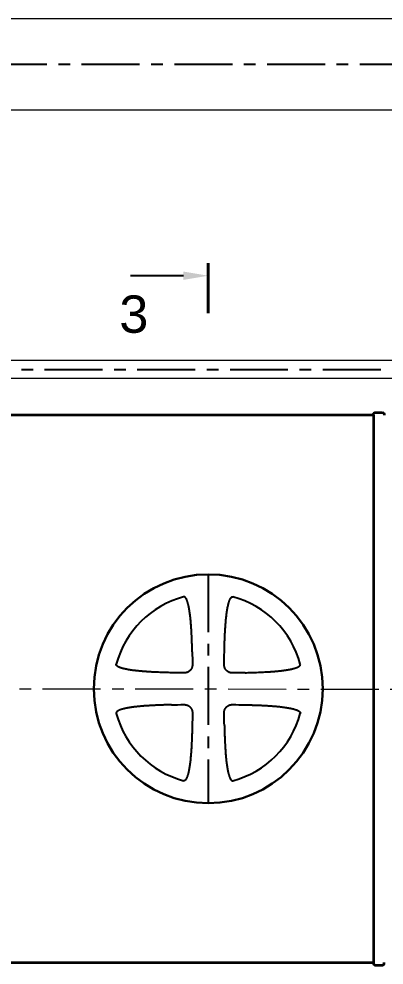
# Model space of a CAD drawing. Header units: millimetres. Extents: x 313506 to 417817, y -39276 to 9875.
# Drawn here: x 334868 to 336869, y -34425 to -29237 of the extents above; entities that cross this region are included whole.
import ezdxf

# ---------------------------------------------------------------- set-up
doc = ezdxf.new("R2010")
doc.units = ezdxf.units.MM
doc.linetypes.add('осевая', pattern=[50.8, 31.75, -6.35, 6.35, -6.35])
doc.layers.add('Системный слой', color=7, linetype='Continuous')

msp = doc.modelspace()

# ---------------------------------------------------------------- linework, layer by layer
at = {"lineweight": 20}
for p, q in [((344466.3, -29236.7), (317848, -29236.7)), ((344466.3, -29736.7), (317848, -29736.7)), ((340591.7, -31109.1), (321297.2, -31109.1)), ((340591.7, -31209.1), (321297.4, -31209.1))]:
    msp.add_line(p, q, dxfattribs=at)
at = {"color": 1, "linetype": 'осевая', "lineweight": 25, "ltscale": 10}
for p, q in [((345689.5, -29486.7), (316861.9, -29486.7)), ((321292.9, -31159.1), (340591.7, -31159.1)), ((335905.7, -32282.7), (335905.7, -33537.4))]:
    msp.add_line(p, q, dxfattribs=at)
at = {"color": 1, "lineweight": 40}
msp.add_line((335905.6, -30576.7), (335905.6, -30849.7), dxfattribs=at)
at = {"color": 1, "linetype": 'осевая', "lineweight": 15, "ltscale": 10}
msp.add_line((319758, -32909), (339268.1, -32911.8), dxfattribs=at)
at = {"color": 1, "linetype": 'ByBlock', "lineweight": -2}
msp.add_lwpolyline([(335769.1, -30645), (335479.6, -30645)], dxfattribs=at)
at = {"lineweight": 35}
for points in [[(336810.1, -31410.4), (329721, -31410.4)], [(336810.1, -31410.4), (336810.1, -34410.4)], [(329721, -34410.4), (336810.1, -34410.4)]]:
    msp.add_lwpolyline(points, dxfattribs=at)
for points in [[(336810.1, -31410.4), (336810.1, -31405.4, -0.414214), (336820.1, -31395.4), (336860.1, -31395.4)], [(336860.1, -31395.4, -0.414214), (336870.1, -31405.4), (336870.1, -31410.4)], [(336810.1, -34410.4), (336810.1, -34415.4, 0.414214), (336820.1, -34425.4), (336860.1, -34425.4)], [(336860.1, -34425.4, 0.414214), (336870.1, -34415.4), (336870.1, -34410.4)]]:
    msp.add_lwpolyline(points, format="xyb", dxfattribs=at)
at = {"color": 1, "lineweight": 25}
msp.add_solid([(335769.1, -30622.2), (335905.6, -30645), (335769.1, -30667.7)], dxfattribs=at)
at = {"layer": 'Системный слой', "color": 7, "lineweight": 30}
msp.add_circle((335905.7, -32910.1), 627.4, dxfattribs=at)
at = {"layer": 'Системный слой', "color": 7, "lineweight": 25}
for start, end in [(104.9943, 165.0057), (14.9943, 75.0057), (194.9943, 255.0057), (284.9943, 345.0057)]:
    msp.add_arc((335905.7, -32910.1), 521.8, start, end, dxfattribs=at)
at = {"layer": 'Системный слой', "color": 7, "lineweight": 25, "extrusion": (0, 0, -1)}
for centre, major_axis, start_param, end_param in [((334729.9, -32910.1), (0, -3187), -1.634239, -1.612784), ((337081.6, -32910.1), (0, 3187), -1.528808, -1.507354), ((335905.7, -31734.2), (-3187, 0), -1.528808, -1.507354), ((335905.7, -31734.2), (-3187, 0), -1.634239, -1.612784), ((335905.7, -34085.9), (3187, 0), -1.634239, -1.612784), ((335905.7, -34085.9), (3187, 0), -1.528808, -1.507354), ((334729.9, -32910.1), (0, -3187), -1.528808, -1.507354), ((337081.6, -32910.1), (0, 3187), -1.634239, -1.612784)]:
    msp.add_ellipse(centre, major_axis=major_axis, ratio=0.34202, start_param=start_param, end_param=end_param, dxfattribs=at)
at = {"layer": 'Системный слой', "color": 7, "lineweight": 25}
for points, knots in [([(335817.7, -32708), (335817.6, -32702.6), (335817.3, -32691.7), (335816.9, -32675.1), (335816.4, -32661), (335816, -32649.4), (335815.7, -32640.5), (335815.3, -32630.3), (335814.8, -32619), (335814.2, -32606.4), (335813.6, -32594.8), (335812.9, -32584), (335812.3, -32574.3), (335811.6, -32564.6), (335810.9, -32554.9), (335810.1, -32545.3), (335809.2, -32535.8), (335808.3, -32526.5), (335807.4, -32517.5), (335806.4, -32508.7), (335805.3, -32500.1), (335804.2, -32491.8), (335803, -32483.8), (335801.8, -32476.1), (335800.5, -32468.9), (335799.2, -32462), (335797.9, -32455.8), (335796.5, -32449.9), (335795.2, -32444.6), (335793.9, -32439.8), (335792.6, -32435.3), (335791.3, -32431.3), (335790, -32427.7), (335788.8, -32424.6), (335787.7, -32421.9), (335786.6, -32419.5), (335785.6, -32417.6), (335784.7, -32415.9), (335783.8, -32414.5), (335783, -32413.2), (335782.2, -32412.1), (335781.6, -32411.2), (335780.9, -32410.5), (335780.4, -32409.9), (335779.9, -32409.4), (335779.5, -32408.9), (335779.1, -32408.5), (335778.7, -32408.2), (335778.3, -32407.9), (335778, -32407.6), (335777.6, -32407.4), (335777.3, -32407.2), (335776.9, -32407), (335776.5, -32406.7), (335776, -32406.5), (335775.5, -32406.3), (335774.9, -32406.1), (335774.2, -32405.9), (335773.4, -32405.7), (335772.6, -32405.7), (335771.8, -32405.8), (335771.2, -32405.9), (335770.8, -32406), (335770.7, -32406)], [0, 0, 0, 0, 3.294372, 6.658592, 10.121593, 11.902894, 13.727108, 15.565806, 18.089199, 20.650882, 23.250738, 25.227925, 27.214477, 29.207845, 31.198516, 33.161939, 35.100749, 36.992852, 38.86301, 40.668913, 42.43271, 44.134312, 45.815956, 47.40632, 48.925529, 50.321905, 51.666806, 52.875385, 53.998684, 55.003566, 55.973887, 56.834853, 57.620252, 58.285215, 58.906539, 59.421027, 59.873097, 60.246259, 60.602155, 60.908041, 61.180307, 61.401463, 61.604048, 61.767517, 61.910185, 62.028901, 62.14479, 62.250718, 62.349589, 62.437156, 62.520317, 62.600986, 62.683377, 62.794474, 62.904935, 63.013803, 63.122506, 63.271682, 63.45784, 63.633238, 63.754366, 63.934896, 64, 64, 64, 64]), ([(335993.7, -32708), (335993.9, -32702.6), (335994.1, -32691.7), (335994.6, -32675), (335995, -32660.9), (335995.4, -32649.3), (335995.7, -32640.3), (335996.1, -32631.2), (335996.5, -32622), (335997, -32612.5), (335997.4, -32603), (335998, -32593.3), (335998.6, -32583.6), (335999.2, -32573.9), (335999.9, -32564.1), (336000.6, -32554.3), (336001.4, -32544.7), (336002.3, -32535.2), (336003.2, -32526), (336004.1, -32516.9), (336005.1, -32508.1), (336006.2, -32499.5), (336007.3, -32491.2), (336008.5, -32483.2), (336009.8, -32475.5), (336011.1, -32468.3), (336012.4, -32461.5), (336013.7, -32455.2), (336015, -32449.4), (336016.3, -32444.1), (336017.7, -32439.3), (336019, -32434.9), (336020.3, -32430.9), (336021.5, -32427.4), (336022.7, -32424.3), (336023.9, -32421.6), (336024.9, -32419.3), (336025.9, -32417.4), (336026.8, -32415.8), (336027.7, -32414.4), (336028.5, -32413.1), (336029.2, -32412.1), (336029.9, -32411.2), (336030.5, -32410.5), (336031.1, -32409.9), (336031.5, -32409.4), (336032, -32408.9), (336032.4, -32408.5), (336032.8, -32408.2), (336033.1, -32407.9), (336033.5, -32407.6), (336033.8, -32407.4), (336034.2, -32407.2), (336034.5, -32407), (336035, -32406.7), (336035.5, -32406.5), (336036, -32406.3), (336036.5, -32406.1), (336037.2, -32405.9), (336038.1, -32405.7), (336038.8, -32405.7), (336039.6, -32405.8), (336040.2, -32405.9), (336040.6, -32406), (336040.7, -32406)], [0, 0, 0, 0, 3.346522, 6.766848, 10.291529, 12.10647, 13.966728, 15.842272, 17.760329, 19.705723, 21.690551, 23.687495, 25.705597, 27.732688, 29.765616, 31.795276, 33.795524, 35.769581, 37.694349, 39.596139, 41.431301, 43.222957, 44.950628, 46.657893, 48.27186, 49.813093, 51.228677, 52.591625, 53.814671, 54.950111, 55.963708, 56.941681, 57.807329, 58.595452, 59.260387, 59.880783, 60.393124, 60.842571, 61.213062, 61.566815, 61.871519, 62.143339, 62.364996, 62.568381, 62.733225, 62.877534, 62.998106, 63.115804, 63.223386, 63.323799, 63.412733, 63.497193, 63.579124, 63.662803, 63.775637, 63.887825, 63.998395, 64.108796, 64.260302, 64.449369, 64.627508, 64.750528, 64.933879, 65, 65, 65, 65]), ([(335703.7, -32822), (335698.5, -32821.9), (335688.2, -32821.7), (335675.1, -32821.3), (335662.8, -32821), (335649.6, -32820.5), (335632.5, -32819.9), (335614.2, -32819.1), (335598.3, -32818.3), (335585.5, -32817.6), (335574.9, -32817), (335564.9, -32816.3), (335555.2, -32815.6), (335545.7, -32814.8), (335536.2, -32814), (335526.9, -32813.1), (335517.8, -32812.2), (335508.8, -32811.2), (335500.1, -32810.2), (335491.7, -32809.1), (335483.4, -32807.9), (335475.5, -32806.7), (335468.1, -32805.5), (335461, -32804.2), (335454.5, -32802.9), (335448.4, -32801.5), (335442.9, -32800.2), (335437.8, -32798.9), (335433.1, -32797.6), (335428.8, -32796.2), (335425, -32795), (335421.6, -32793.7), (335418.7, -32792.5), (335416.2, -32791.4), (335414.1, -32790.4), (335412.3, -32789.4), (335410.7, -32788.5), (335409.3, -32787.7), (335408.2, -32786.9), (335407.2, -32786.2), (335406.4, -32785.5), (335405.8, -32785), (335405.2, -32784.5), (335404.8, -32784), (335404.4, -32783.6), (335404, -32783.2), (335403.7, -32782.8), (335403.4, -32782.4), (335403.1, -32782), (335402.9, -32781.7), (335402.6, -32781.3), (335402.4, -32780.8), (335402.1, -32780.3), (335401.9, -32779.8), (335401.7, -32779.2), (335401.5, -32778.5), (335401.4, -32777.7), (335401.4, -32776.9), (335401.4, -32776.2), (335401.5, -32775.6), (335401.6, -32775.2), (335401.7, -32775)], [0, 0, 0, 0, 3.02765, 6.130095, 7.711356, 10.295721, 13.929306, 17.852185, 21.075848, 23.356556, 25.454567, 27.369743, 29.28457, 31.181263, 33.060102, 34.903414, 36.729231, 38.501691, 40.238572, 41.921872, 43.587415, 45.168284, 46.682445, 48.08064, 49.429669, 50.648002, 51.78422, 52.805921, 53.793743, 54.673452, 55.478237, 56.163293, 56.80467, 57.338103, 57.808296, 58.197357, 58.567882, 58.885925, 59.167818, 59.395948, 59.604956, 59.772794, 59.91893, 60.040332, 60.158922, 60.267663, 60.369344, 60.459616, 60.545402, 60.628157, 60.712316, 60.824376, 60.935003, 61.043224, 61.149462, 61.294441, 61.474783, 61.6447, 61.762042, 61.936931, 62, 62, 62, 62]), ([(335818.9, -32776.3), (335818.9, -32777.1), (335818.9, -32778.8), (335818.8, -32781.3), (335818.5, -32783.8), (335818.1, -32786.3), (335817.6, -32788.8), (335816.9, -32791.2), (335816.2, -32793.6), (335815.2, -32796), (335814.2, -32798.3), (335813.1, -32800.4), (335811.9, -32802.5), (335810.6, -32804.5), (335809.2, -32806.3), (335807.7, -32808.1), (335806.2, -32809.7), (335804.7, -32811.2), (335803.2, -32812.5), (335801.6, -32813.8), (335799.9, -32815.1), (335798.1, -32816.2), (335796.5, -32817.2), (335794.7, -32818.2), (335792.5, -32819.2), (335790, -32820.2), (335787.5, -32821.1), (335785.3, -32821.7), (335783, -32822.3), (335780.4, -32822.7), (335777.5, -32823.1), (335774.6, -32823.3), (335772.8, -32823.3), (335771.9, -32823.3)], [0, 0, 0, 0, 1.160827, 2.293622, 3.43563, 4.588756, 5.746246, 6.905348, 8.060469, 9.206891, 10.341224, 11.457239, 12.554235, 13.633163, 14.697615, 15.730559, 16.730575, 17.684561, 18.604883, 19.490061, 20.578623, 21.459916, 22.381037, 23.113319, 24.320591, 25.627437, 26.832376, 28.012841, 28.720001, 30.061886, 31.592299, 32.799071, 34, 34, 34, 34]), ([(336039.5, -32823.3), (336038.7, -32823.3), (336037, -32823.3), (336034.5, -32823.1), (336032, -32822.9), (336029.5, -32822.5), (336027, -32821.9), (336024.5, -32821.3), (336022.1, -32820.5), (336019.8, -32819.6), (336017.5, -32818.6), (336015.4, -32817.4), (336013.3, -32816.2), (336011.3, -32814.9), (336009.4, -32813.5), (336007.7, -32812), (336006.1, -32810.6), (336004.6, -32809.1), (336003.3, -32807.6), (336002, -32805.9), (336000.7, -32804.2), (335999.6, -32802.5), (335998.6, -32800.9), (335997.6, -32799), (335996.6, -32796.9), (335995.5, -32794.4), (335994.7, -32791.8), (335994.1, -32789.6), (335993.5, -32787.3), (335993.1, -32784.8), (335992.7, -32781.8), (335992.5, -32778.9), (335992.5, -32777.2), (335992.5, -32776.3)], [0, 0, 0, 0, 1.160827, 2.293622, 3.43563, 4.588756, 5.746246, 6.905348, 8.060469, 9.206891, 10.341224, 11.457239, 12.554235, 13.633163, 14.697615, 15.730559, 16.730575, 17.684561, 18.604883, 19.490061, 20.578623, 21.459916, 22.381037, 23.113319, 24.320591, 25.627437, 26.832376, 28.012841, 28.720001, 30.061886, 31.592299, 32.799071, 34, 34, 34, 34]), ([(336107.8, -32822), (336113, -32821.9), (336123.6, -32821.7), (336137, -32821.3), (336149.6, -32820.9), (336163, -32820.5), (336180.5, -32819.9), (336199, -32819), (336215.1, -32818.2), (336228.1, -32817.5), (336238.9, -32816.8), (336248.9, -32816.1), (336258.6, -32815.4), (336268.2, -32814.6), (336277.7, -32813.8), (336287, -32812.9), (336296.1, -32812), (336305, -32811), (336313.7, -32809.9), (336322.1, -32808.8), (336330.3, -32807.6), (336338.1, -32806.4), (336345.5, -32805.1), (336352.4, -32803.8), (336358.9, -32802.5), (336364.8, -32801.1), (336370.3, -32799.8), (336375.3, -32798.5), (336379.8, -32797.1), (336384, -32795.8), (336387.7, -32794.5), (336390.9, -32793.3), (336393.7, -32792.1), (336396.1, -32791), (336398, -32790), (336399.8, -32789.1), (336401.2, -32788.2), (336402.6, -32787.4), (336403.6, -32786.6), (336404.6, -32785.9), (336405.3, -32785.3), (336405.9, -32784.7), (336406.4, -32784.3), (336406.9, -32783.8), (336407.2, -32783.4), (336407.6, -32783), (336407.9, -32782.6), (336408.1, -32782.3), (336408.4, -32782), (336408.6, -32781.6), (336408.8, -32781.2), (336409.1, -32780.8), (336409.3, -32780.3), (336409.5, -32779.8), (336409.7, -32779.2), (336409.9, -32778.5), (336410, -32777.7), (336410.1, -32776.9), (336410, -32776.2), (336409.9, -32775.6), (336409.8, -32775.2), (336409.8, -32775)], [0, 0, 0, 0, 3.098261, 6.270257, 7.885874, 10.522158, 14.222088, 18.211189, 21.48322, 23.791405, 25.91056, 27.83924, 29.766287, 31.670808, 33.554374, 35.397495, 37.221269, 38.987539, 40.715871, 42.387727, 44.041242, 45.608249, 47.107289, 48.488328, 49.8195, 51.017864, 52.132795, 53.131323, 54.095468, 54.950922, 55.731334, 56.392139, 57.009565, 57.520478, 57.969136, 58.338887, 58.691133, 58.993238, 59.261551, 59.478662, 59.677208, 59.836711, 59.975492, 60.090496, 60.202763, 60.305383, 60.401166, 60.485997, 60.56656, 60.644707, 60.724522, 60.832147, 60.939155, 61.044621, 61.149928, 61.294442, 61.474783, 61.6447, 61.762042, 61.936931, 62, 62, 62, 62]), ([(335703.7, -32998.1), (335698.5, -32998.2), (335688.2, -32998.4), (335675.1, -32998.8), (335662.8, -32999.1), (335649.6, -32999.6), (335632.5, -33000.2), (335614.2, -33001), (335598.3, -33001.8), (335585.5, -33002.5), (335574.9, -33003.2), (335564.9, -33003.8), (335555.2, -33004.5), (335545.7, -33005.3), (335536.2, -33006.1), (335526.9, -33007), (335517.8, -33007.9), (335508.8, -33008.9), (335500.1, -33009.9), (335491.7, -33011), (335483.4, -33012.2), (335475.5, -33013.4), (335468.1, -33014.7), (335461, -33015.9), (335454.5, -33017.2), (335448.4, -33018.6), (335442.9, -33019.9), (335437.8, -33021.2), (335433.1, -33022.5), (335428.8, -33023.9), (335425, -33025.2), (335421.6, -33026.4), (335418.7, -33027.6), (335416.2, -33028.7), (335414.1, -33029.7), (335412.3, -33030.7), (335410.7, -33031.6), (335409.3, -33032.5), (335408.2, -33033.2), (335407.2, -33034), (335406.4, -33034.6), (335405.8, -33035.2), (335405.2, -33035.7), (335404.8, -33036.1), (335404.4, -33036.5), (335404, -33037), (335403.7, -33037.4), (335403.4, -33037.7), (335403.1, -33038.1), (335402.9, -33038.4), (335402.6, -33038.8), (335402.4, -33039.3), (335402.1, -33039.8), (335401.9, -33040.3), (335401.7, -33040.9), (335401.5, -33041.6), (335401.4, -33042.4), (335401.4, -33043.2), (335401.4, -33044), (335401.5, -33044.6), (335401.6, -33045), (335401.7, -33045.1)], [0, 0, 0, 0, 3.02765, 6.130095, 7.711356, 10.295721, 13.929306, 17.852185, 21.075848, 23.356556, 25.454567, 27.369743, 29.28457, 31.181263, 33.060102, 34.903414, 36.729231, 38.501691, 40.238572, 41.921872, 43.587415, 45.168284, 46.682445, 48.08064, 49.429669, 50.648002, 51.78422, 52.805921, 53.793743, 54.673452, 55.478237, 56.163293, 56.80467, 57.338103, 57.808296, 58.197357, 58.567882, 58.885925, 59.167818, 59.395948, 59.604956, 59.772794, 59.91893, 60.040332, 60.158922, 60.267663, 60.369344, 60.459616, 60.545402, 60.628157, 60.712316, 60.824376, 60.935003, 61.043224, 61.149462, 61.294441, 61.474783, 61.6447, 61.762042, 61.936931, 62, 62, 62, 62]), ([(335771.9, -32996.9), (335772.8, -32996.8), (335774.5, -32996.9), (335777, -32997), (335779.5, -32997.3), (335782, -32997.7), (335784.4, -32998.2), (335786.9, -32998.8), (335789.3, -32999.6), (335791.6, -33000.5), (335793.9, -33001.6), (335796.1, -33002.7), (335798.2, -33003.9), (335800.1, -33005.2), (335802, -33006.6), (335803.7, -33008), (335805.3, -33009.5), (335806.9, -33011.1), (335808.3, -33012.8), (335809.8, -33014.6), (335811.1, -33016.4), (335812.5, -33018.6), (335813.6, -33020.7), (335814.6, -33022.7), (335815.5, -33024.9), (335816.3, -33026.9), (335817, -33029.2), (335817.6, -33031.2), (335818, -33033.4), (335818.4, -33035.5), (335818.7, -33038.1), (335818.9, -33041), (335818.9, -33042.9), (335818.9, -33043.8)], [0, 0, 0, 0, 1.160825, 2.293619, 3.435628, 4.588757, 5.746252, 6.905358, 8.060478, 9.206889, 10.341203, 11.457205, 12.554205, 13.633169, 14.695741, 15.717068, 16.69175, 17.601108, 18.876909, 19.676175, 20.71619, 22.027068, 23.211446, 23.982012, 25.113816, 26.386625, 26.915982, 28.452958, 29.235773, 30.022226, 31.353686, 32.71083, 34, 34, 34, 34]), ([(335992.5, -33043.8), (335992.5, -33043), (335992.5, -33041.3), (335992.7, -33038.8), (335992.9, -33036.3), (335993.3, -33033.8), (335993.9, -33031.3), (335994.5, -33028.9), (335995.3, -33026.5), (335996.2, -33024.1), (335997.2, -33021.9), (335998.4, -33019.7), (335999.6, -33017.6), (336000.9, -33015.6), (336002.3, -33013.8), (336003.7, -33012), (336005.2, -33010.4), (336006.7, -33009), (336008.2, -33007.6), (336009.9, -33006.3), (336011.6, -33005.1), (336013.3, -33003.9), (336014.9, -33002.9), (336016.8, -33002), (336018.9, -33000.9), (336021.4, -32999.9), (336024, -32999), (336026.2, -32998.4), (336028.5, -32997.9), (336031, -32997.4), (336034, -32997), (336036.9, -32996.9), (336038.6, -32996.8), (336039.5, -32996.9)], [0, 0, 0, 0, 1.160827, 2.293622, 3.43563, 4.588756, 5.746246, 6.905348, 8.060469, 9.206891, 10.341224, 11.457239, 12.554235, 13.633163, 14.697615, 15.730559, 16.730575, 17.684561, 18.604883, 19.490061, 20.578623, 21.459916, 22.381037, 23.113319, 24.320591, 25.627437, 26.832376, 28.012841, 28.720001, 30.061886, 31.592299, 32.799071, 34, 34, 34, 34]), ([(336107.8, -32998.1), (336113, -32998.2), (336123.6, -32998.4), (336137, -32998.8), (336149.6, -32999.2), (336163, -32999.6), (336180.5, -33000.3), (336199, -33001.1), (336215.1, -33001.9), (336228.1, -33002.6), (336238.9, -33003.3), (336248.9, -33004), (336258.6, -33004.7), (336268.2, -33005.5), (336277.7, -33006.3), (336287, -33007.2), (336296.1, -33008.2), (336305, -33009.2), (336313.7, -33010.2), (336322.1, -33011.3), (336330.3, -33012.5), (336338.1, -33013.8), (336345.5, -33015), (336352.4, -33016.3), (336358.9, -33017.7), (336364.8, -33019), (336370.3, -33020.3), (336375.3, -33021.6), (336379.8, -33023), (336384, -33024.3), (336387.7, -33025.6), (336390.9, -33026.8), (336393.7, -33028), (336396.1, -33029.1), (336398, -33030.1), (336399.8, -33031), (336401.2, -33031.9), (336402.6, -33032.8), (336403.6, -33033.5), (336404.6, -33034.2), (336405.3, -33034.8), (336405.9, -33035.4), (336406.4, -33035.9), (336406.9, -33036.3), (336407.2, -33036.7), (336407.6, -33037.1), (336407.9, -33037.5), (336408.1, -33037.8), (336408.4, -33038.2), (336408.6, -33038.5), (336408.8, -33038.9), (336409.1, -33039.3), (336409.3, -33039.8), (336409.5, -33040.3), (336409.7, -33040.9), (336409.9, -33041.6), (336410, -33042.4), (336410.1, -33043.2), (336410, -33044), (336409.9, -33044.6), (336409.8, -33045), (336409.8, -33045.1)], [0, 0, 0, 0, 3.098261, 6.270257, 7.885874, 10.522158, 14.222088, 18.211189, 21.48322, 23.791405, 25.91056, 27.83924, 29.766287, 31.670808, 33.554374, 35.397495, 37.221271, 38.987539, 40.715869, 42.387727, 44.041242, 45.608249, 47.107289, 48.488328, 49.8195, 51.017864, 52.132795, 53.131323, 54.095468, 54.950922, 55.731334, 56.392139, 57.009565, 57.520478, 57.969136, 58.338887, 58.691133, 58.993238, 59.261551, 59.478662, 59.677208, 59.836711, 59.975492, 60.090496, 60.202763, 60.305383, 60.401166, 60.485997, 60.56656, 60.644707, 60.724522, 60.832147, 60.939155, 61.044621, 61.149928, 61.294442, 61.474783, 61.6447, 61.762042, 61.936931, 62, 62, 62, 62]), ([(335817.7, -33112.1), (335817.6, -33117.6), (335817.3, -33128.7), (335816.9, -33142.6), (335816.6, -33154.2), (335816.3, -33163.9), (335815.8, -33176.2), (335815.3, -33190.8), (335814.5, -33207.3), (335813.7, -33222.3), (335813, -33235.3), (335812.3, -33246), (335811.6, -33256.1), (335810.8, -33265.7), (335810, -33275.2), (335809.2, -33284.6), (335808.3, -33293.8), (335807.4, -33302.8), (335806.4, -33311.6), (335805.3, -33320.1), (335804.2, -33328.3), (335803, -33336.3), (335801.8, -33343.9), (335800.5, -33351.1), (335799.2, -33357.9), (335797.9, -33364.2), (335796.6, -33370), (335795.3, -33375.2), (335794, -33380.1), (335792.7, -33384.5), (335791.4, -33388.6), (335790.1, -33392.2), (335788.9, -33395.4), (335787.7, -33398.1), (335786.7, -33400.5), (335785.7, -33402.4), (335784.7, -33404.1), (335783.9, -33405.6), (335783, -33406.9), (335782.3, -33408), (335781.6, -33408.9), (335780.9, -33409.6), (335780.4, -33410.3), (335779.9, -33410.8), (335779.5, -33411.2), (335779.1, -33411.6), (335778.7, -33411.9), (335778.3, -33412.2), (335778, -33412.5), (335777.6, -33412.7), (335777.3, -33412.9), (335776.9, -33413.2), (335776.5, -33413.4), (335776, -33413.7), (335775.5, -33413.9), (335774.9, -33414.1), (335774.2, -33414.2), (335773.4, -33414.4), (335772.6, -33414.4), (335771.8, -33414.4), (335771.2, -33414.3), (335770.8, -33414.2), (335770.7, -33414.1)], [0, 0, 0, 0, 3.289426, 6.641073, 8.341944, 10.288254, 12.467464, 15.73036, 19.040043, 22.396272, 24.748618, 26.9013, 28.85179, 30.799553, 32.720392, 34.61697, 36.467565, 38.296603, 40.062486, 41.787015, 43.450467, 45.094385, 46.649301, 48.134932, 49.501134, 50.817333, 52.001692, 53.103719, 54.091658, 55.04643, 55.895777, 56.672128, 57.331893, 57.949266, 58.462051, 58.913492, 59.286861, 59.642661, 59.947993, 60.219335, 60.439132, 60.640228, 60.80198, 60.942837, 61.059698, 61.173776, 61.278051, 61.375378, 61.461577, 61.543439, 61.622848, 61.70395, 61.81331, 61.922045, 62.029212, 62.136217, 62.283062, 62.466311, 62.638969, 62.758204, 62.935914, 63, 63, 63, 63]), ([(335993.7, -33112.1), (335993.9, -33117.5), (335994.1, -33128.3), (335994.5, -33142), (335994.8, -33153.4), (335995.1, -33163), (335995.6, -33175.1), (335996.1, -33189.6), (335996.9, -33206), (335997.6, -33220.9), (335998.4, -33234), (335999.1, -33244.7), (335999.8, -33254.7), (336000.5, -33264.4), (336001.3, -33274), (336002.1, -33283.4), (336003, -33292.7), (336004, -33301.7), (336005, -33310.6), (336006, -33319.1), (336007.1, -33327.5), (336008.3, -33335.5), (336009.6, -33343.3), (336010.8, -33350.6), (336012.1, -33357.4), (336013.4, -33363.8), (336014.8, -33369.7), (336016.1, -33375), (336017.4, -33379.9), (336018.7, -33384.4), (336020, -33388.5), (336021.3, -33392.2), (336022.5, -33395.3), (336023.7, -33398.1), (336024.8, -33400.5), (336025.8, -33402.4), (336026.7, -33404.1), (336027.6, -33405.6), (336028.4, -33406.9), (336029.2, -33408), (336029.9, -33408.9), (336030.5, -33409.6), (336031, -33410.3), (336031.5, -33410.8), (336032, -33411.2), (336032.4, -33411.6), (336032.8, -33411.9), (336033.1, -33412.2), (336033.5, -33412.5), (336033.8, -33412.7), (336034.2, -33412.9), (336034.5, -33413.2), (336035, -33413.4), (336035.5, -33413.7), (336036, -33413.9), (336036.5, -33414.1), (336037.2, -33414.2), (336038.1, -33414.4), (336038.8, -33414.4), (336039.6, -33414.4), (336040.2, -33414.3), (336040.6, -33414.2), (336040.7, -33414.1)], [0, 0, 0, 0, 3.218923, 6.506826, 8.178508, 10.098303, 12.252324, 15.489576, 18.77979, 22.122744, 24.473336, 26.627827, 28.584132, 30.538174, 32.467068, 34.373014, 36.235157, 38.076608, 39.857077, 41.597492, 43.27857, 44.940532, 46.513958, 48.018144, 49.402538, 50.736545, 51.936949, 53.053667, 54.053979, 55.020167, 55.878253, 56.661609, 57.325775, 57.946675, 58.461223, 58.913538, 59.286894, 59.642684, 59.948009, 60.219346, 60.43914, 60.640233, 60.801982, 60.942838, 61.059698, 61.173776, 61.278051, 61.375378, 61.461577, 61.543439, 61.622847, 61.70395, 61.81331, 61.922045, 62.029212, 62.136217, 62.283062, 62.466311, 62.638969, 62.758204, 62.935914, 63, 63, 63, 63])]:
    msp.add_open_spline(points, degree=3, knots=knots, dxfattribs=at)

# ---------------------------------------------------------------- texts
at = {"color": 1, "lineweight": 25, "insert": (335577.3, -30753.1), "char_height": 204.75, "attachment_point": 3}
msp.add_mtext('{\\fArial|b0|i0|c204|p34;3}', dxfattribs=at)

doc.saveas('drawing.dxf')
